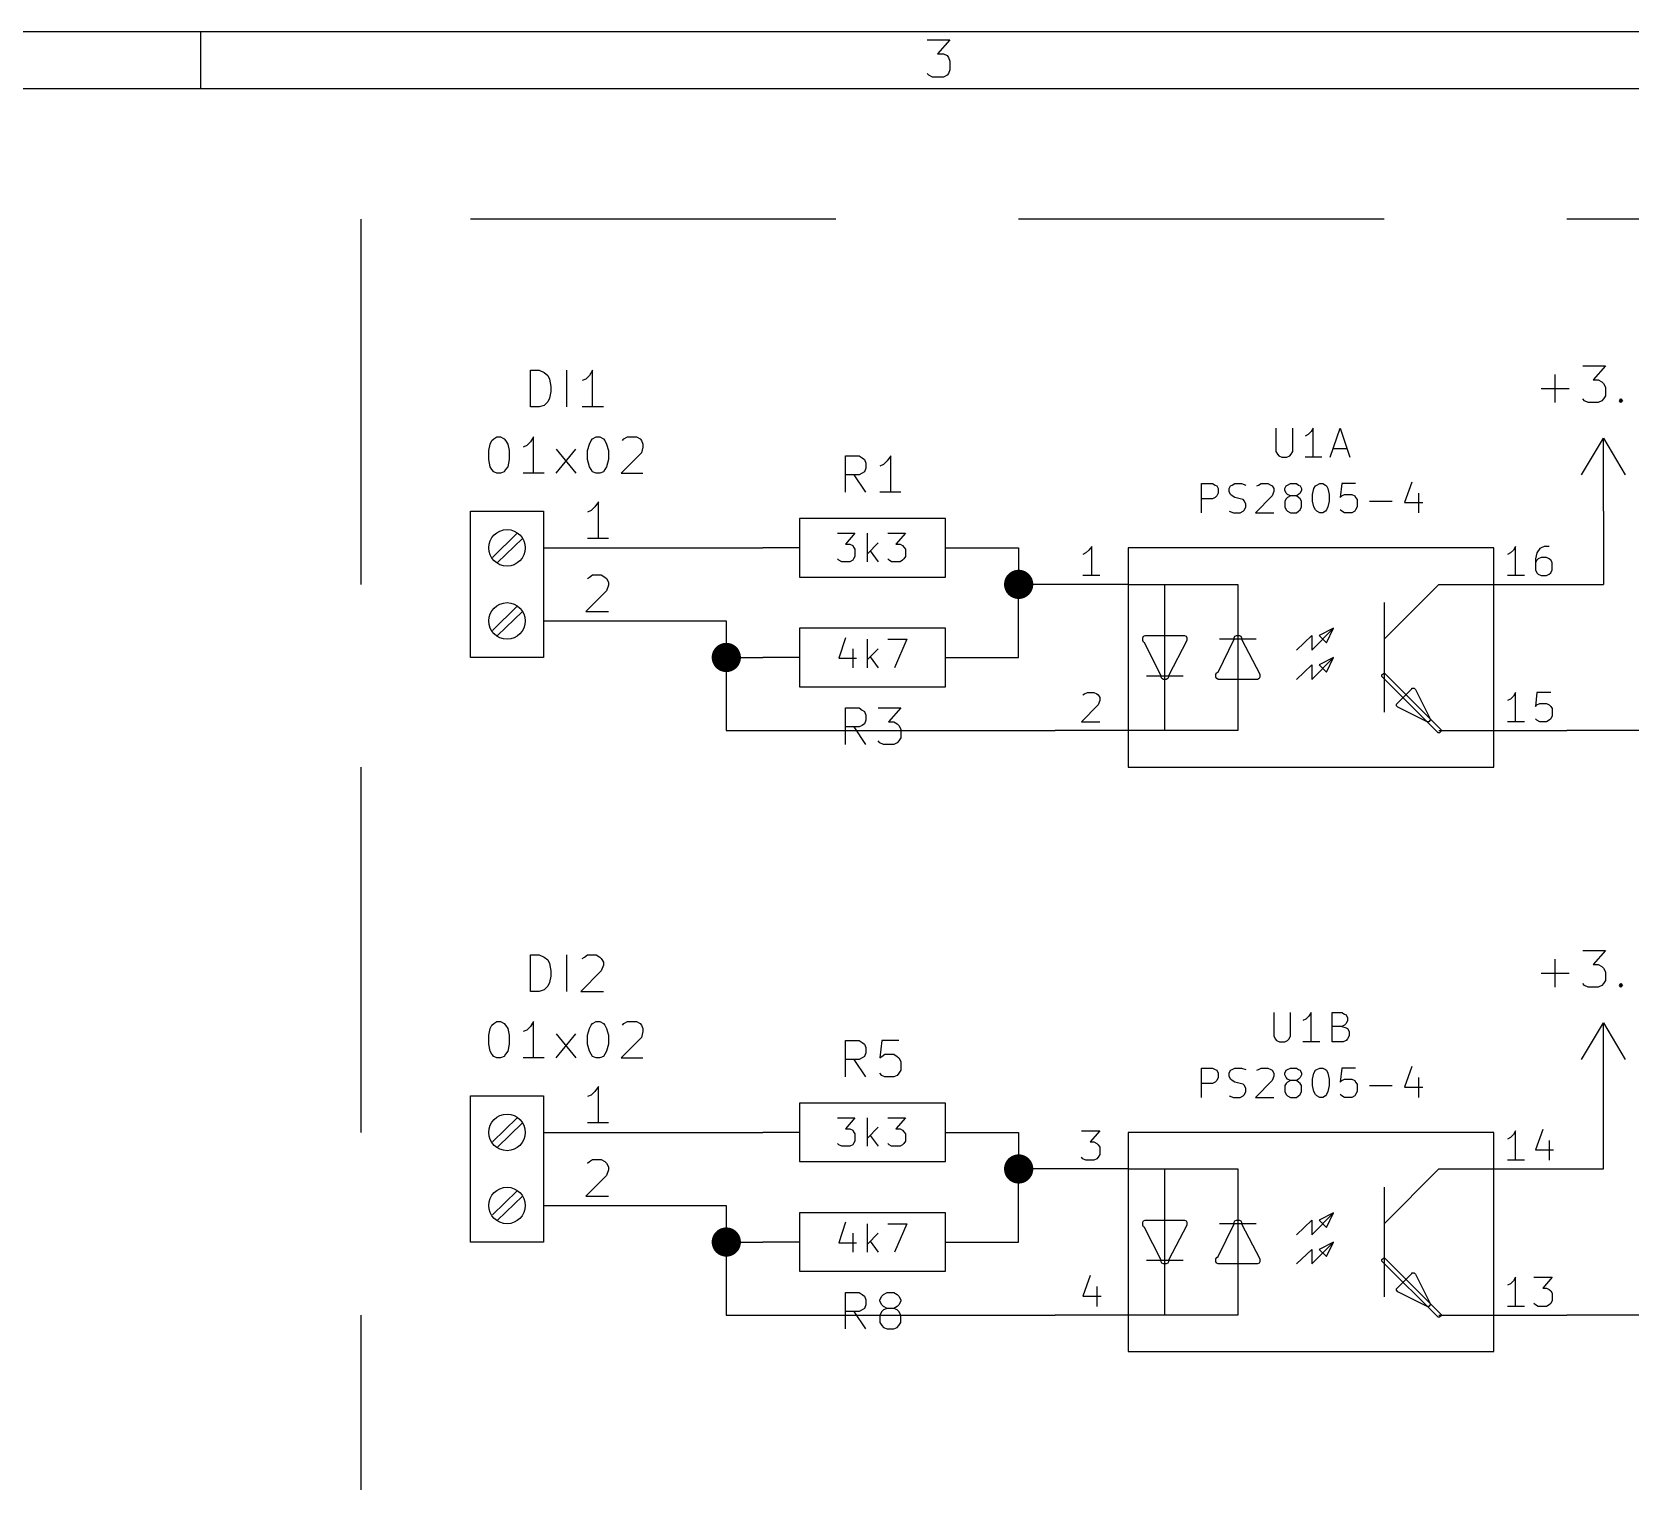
# Model space of a CAD drawing. Extents: x 0.4 to 11.3, y -7.9 to -0.4.
# Drawn here: x 4.1 to 6.287, y -2.377 to -0.394 of the extents above; entities that cross this region are included whole.
import ezdxf

# ---------------------------------------------------------------- set-up
doc = ezdxf.new("R2010")
doc.units = 0
doc.header["$MEASUREMENT"] = 0
doc.linetypes.add('DASHED', pattern=[0.75, 0.5, -0.25])
for name, color, linetype in [('BLUE3', 171, 'CONTINUOUS'), ('CYAN2', 4, 'CONTINUOUS'), ('GREEN2', 3, 'CONTINUOUS'), ('LYELLOW', 51, 'CONTINUOUS'), ('RED2', 1, 'CONTINUOUS')]:
    doc.layers.add(name, color=color, linetype=linetype)

msp = doc.modelspace()

# ---------------------------------------------------------------- linework, layer by layer
at = {"layer": 'BLUE3', "linetype": 'DASHED'}
for p, q in [((4.55, -0.65), (4.55, -3.8)), ((7.45, -0.65), (4.55, -0.65))]:
    msp.add_line(p, q, dxfattribs=at)
at = {"layer": 'CYAN2', "linetype": 'CONTINUOUS'}
for p, q in [((6.222, -0.851), (6.253, -0.851)), ((6.253, -0.851), (6.236, -0.87)), ((4.782, -0.907), (4.782, -0.857)), ((4.782, -0.857), (4.794, -0.857)), ((4.794, -0.857), (4.801, -0.86)), ((4.801, -0.86), (4.806, -0.864)), ((4.806, -0.864), (4.808, -0.869)), ((4.808, -0.869), (4.81, -0.879)), ((4.832, -0.907), (4.832, -0.857)), ((4.858, -0.869), (4.853, -0.871)), ((4.863, -0.864), (4.858, -0.869)), ((4.867, -0.857), (4.863, -0.864)), ((4.867, -0.907), (4.867, -0.857)), ((6.184, -0.901), (6.184, -0.863)), ((6.236, -0.87), (6.243, -0.87)), ((6.243, -0.87), (6.248, -0.873)), ((6.248, -0.873), (6.25, -0.875)), ((4.808, -0.895), (4.806, -0.9)), ((4.81, -0.886), (4.808, -0.895)), ((4.81, -0.879), (4.81, -0.886)), ((6.165, -0.882), (6.203, -0.882)), ((6.224, -0.899), (6.222, -0.896)), ((6.25, -0.896), (6.248, -0.899)), ((6.25, -0.875), (6.253, -0.88)), ((6.253, -0.892), (6.25, -0.896)), ((6.253, -0.88), (6.253, -0.892)), ((6.272, -0.899), (6.274, -0.896)), ((6.274, -0.896), (6.276, -0.899)), ((6.274, -0.896), (6.274, -0.901)), ((4.794, -0.907), (4.782, -0.907)), ((4.801, -0.905), (4.794, -0.907)), ((4.806, -0.9), (4.801, -0.905)), ((4.882, -0.907), (4.853, -0.907)), ((6.229, -0.901), (6.224, -0.899)), ((6.243, -0.901), (6.229, -0.901)), ((6.248, -0.899), (6.243, -0.901)), ((6.274, -0.901), (6.272, -0.899)), ((6.276, -0.899), (6.274, -0.901)), ((5.802, -0.936), (5.802, -0.968)), ((5.825, -0.968), (5.825, -0.936)), ((5.853, -0.936), (5.85, -0.941)), ((5.853, -0.976), (5.853, -0.936)), ((5.876, -0.976), (5.89, -0.936)), ((5.89, -0.936), (5.903, -0.976)), ((4.725, -0.967), (4.727, -0.958)), ((4.727, -0.958), (4.729, -0.953)), ((4.729, -0.953), (4.732, -0.951)), ((4.732, -0.951), (4.736, -0.948)), ((4.736, -0.948), (4.741, -0.948)), ((4.741, -0.948), (4.746, -0.951)), ((4.746, -0.951), (4.748, -0.953)), ((4.748, -0.953), (4.751, -0.958)), ((4.751, -0.958), (4.753, -0.967)), ((4.777, -0.96), (4.772, -0.962)), ((4.782, -0.955), (4.777, -0.96)), ((4.786, -0.948), (4.782, -0.955)), ((4.786, -0.998), (4.786, -0.948)), ((4.86, -0.967), (4.863, -0.958)), ((4.863, -0.958), (4.865, -0.953)), ((4.865, -0.953), (4.867, -0.951)), ((4.867, -0.951), (4.872, -0.948)), ((4.872, -0.948), (4.877, -0.948)), ((4.877, -0.948), (4.882, -0.951)), ((4.882, -0.951), (4.884, -0.953)), ((4.884, -0.953), (4.886, -0.958)), ((4.886, -0.958), (4.889, -0.967)), ((4.908, -0.953), (4.91, -0.951)), ((4.91, -0.951), (4.915, -0.948)), ((4.915, -0.948), (4.927, -0.948)), ((4.927, -0.948), (4.932, -0.951)), ((4.932, -0.951), (4.934, -0.953)), ((4.934, -0.953), (4.936, -0.958)), ((4.936, -0.962), (4.934, -0.97)), ((4.936, -0.958), (4.936, -0.962)), ((5.846, -0.945), (5.842, -0.947)), ((5.85, -0.941), (5.846, -0.945)), ((4.725, -0.979), (4.725, -0.967)), ((4.727, -0.989), (4.725, -0.979)), ((4.753, -0.979), (4.751, -0.989)), ((4.753, -0.967), (4.753, -0.979)), ((4.817, -0.998), (4.844, -0.965)), ((4.817, -0.965), (4.844, -0.998)), ((4.86, -0.979), (4.86, -0.967)), ((4.863, -0.989), (4.86, -0.979)), ((4.889, -0.979), (4.886, -0.989)), ((4.889, -0.967), (4.889, -0.979)), ((4.934, -0.97), (4.906, -0.998)), ((5.213, -1.024), (5.213, -0.974)), ((5.213, -0.974), (5.232, -0.974)), ((5.232, -0.974), (5.236, -0.977)), ((5.236, -0.977), (5.239, -0.979)), ((5.239, -0.979), (5.241, -0.984)), ((5.27, -0.981), (5.265, -0.986)), ((5.275, -0.974), (5.27, -0.981)), ((5.275, -1.024), (5.275, -0.974)), ((5.802, -0.968), (5.804, -0.972)), ((5.804, -0.972), (5.806, -0.974)), ((5.806, -0.974), (5.81, -0.976)), ((5.81, -0.976), (5.817, -0.976)), ((5.817, -0.976), (5.821, -0.974)), ((5.821, -0.974), (5.823, -0.972)), ((5.823, -0.972), (5.825, -0.968)), ((5.865, -0.976), (5.842, -0.976)), ((5.88, -0.964), (5.899, -0.964)), ((4.729, -0.993), (4.727, -0.989)), ((4.732, -0.996), (4.729, -0.993)), ((4.736, -0.998), (4.732, -0.996)), ((4.741, -0.998), (4.736, -0.998)), ((4.746, -0.996), (4.741, -0.998)), ((4.748, -0.993), (4.746, -0.996)), ((4.751, -0.989), (4.748, -0.993)), ((4.801, -0.998), (4.772, -0.998)), ((4.865, -0.993), (4.863, -0.989)), ((4.867, -0.996), (4.865, -0.993)), ((4.872, -0.998), (4.867, -0.996)), ((4.877, -0.998), (4.872, -0.998)), ((4.882, -0.996), (4.877, -0.998)), ((4.884, -0.993), (4.882, -0.996)), ((4.886, -0.989), (4.884, -0.993)), ((4.906, -0.998), (4.936, -0.998)), ((5.232, -1), (5.213, -1)), ((5.241, -1.024), (5.225, -1)), ((5.236, -0.998), (5.232, -1)), ((5.239, -0.996), (5.236, -0.998)), ((5.241, -0.991), (5.239, -0.996)), ((5.241, -0.984), (5.241, -0.991)), ((5.265, -0.986), (5.26, -0.988)), ((5.289, -1.024), (5.26, -1.024)), ((5.7, -1.052), (5.7, -1.012)), ((5.7, -1.012), (5.715, -1.012)), ((5.715, -1.012), (5.719, -1.014)), ((5.719, -1.014), (5.721, -1.015)), ((5.721, -1.015), (5.723, -1.019)), ((5.723, -1.025), (5.721, -1.029)), ((5.723, -1.019), (5.723, -1.025)), ((5.738, -1.019), (5.74, -1.015)), ((5.738, -1.023), (5.738, -1.019)), ((5.74, -1.027), (5.738, -1.023)), ((5.74, -1.015), (5.742, -1.014)), ((5.742, -1.029), (5.74, -1.027)), ((5.742, -1.014), (5.746, -1.012)), ((5.746, -1.012), (5.755, -1.012)), ((5.755, -1.012), (5.761, -1.014)), ((5.776, -1.015), (5.778, -1.014)), ((5.778, -1.014), (5.782, -1.012)), ((5.782, -1.012), (5.791, -1.012)), ((5.791, -1.012), (5.795, -1.014)), ((5.795, -1.014), (5.797, -1.015)), ((5.797, -1.015), (5.799, -1.019)), ((5.799, -1.023), (5.797, -1.029)), ((5.799, -1.019), (5.799, -1.023)), ((5.814, -1.019), (5.816, -1.015)), ((5.814, -1.021), (5.814, -1.019)), ((5.816, -1.025), (5.814, -1.021)), ((5.816, -1.015), (5.818, -1.014)), ((5.818, -1.027), (5.816, -1.025)), ((5.818, -1.014), (5.822, -1.012)), ((5.822, -1.029), (5.818, -1.027)), ((5.822, -1.012), (5.83, -1.012)), ((5.83, -1.012), (5.833, -1.014)), ((5.833, -1.027), (5.83, -1.029)), ((5.833, -1.014), (5.835, -1.015)), ((5.835, -1.025), (5.833, -1.027)), ((5.835, -1.015), (5.837, -1.019)), ((5.837, -1.021), (5.835, -1.025)), ((5.837, -1.019), (5.837, -1.021)), ((5.852, -1.027), (5.854, -1.019)), ((5.852, -1.036), (5.852, -1.027)), ((5.854, -1.019), (5.856, -1.015)), ((5.856, -1.015), (5.858, -1.014)), ((5.858, -1.014), (5.862, -1.012)), ((5.862, -1.012), (5.866, -1.012)), ((5.866, -1.012), (5.87, -1.014)), ((5.87, -1.014), (5.871, -1.015)), ((5.871, -1.015), (5.873, -1.019)), ((5.873, -1.019), (5.875, -1.027)), ((5.875, -1.027), (5.875, -1.036)), ((5.892, -1.012), (5.89, -1.031)), ((5.911, -1.012), (5.892, -1.012)), ((5.892, -1.029), (5.896, -1.027)), ((5.896, -1.027), (5.906, -1.027)), ((5.906, -1.027), (5.91, -1.029)), ((5.988, -1.01), (5.978, -1.038)), ((5.997, -1.025), (5.997, -1.052)), ((5.715, -1.033), (5.7, -1.033)), ((5.719, -1.031), (5.715, -1.033)), ((5.721, -1.029), (5.719, -1.031)), ((5.746, -1.031), (5.742, -1.029)), ((5.753, -1.033), (5.746, -1.031)), ((5.757, -1.034), (5.753, -1.033)), ((5.759, -1.036), (5.757, -1.034)), ((5.757, -1.05), (5.759, -1.048)), ((5.761, -1.04), (5.759, -1.036)), ((5.759, -1.048), (5.761, -1.044)), ((5.761, -1.044), (5.761, -1.04)), ((5.797, -1.029), (5.774, -1.052)), ((5.816, -1.033), (5.814, -1.036)), ((5.814, -1.036), (5.814, -1.044)), ((5.814, -1.044), (5.816, -1.048)), ((5.818, -1.031), (5.816, -1.033)), ((5.816, -1.048), (5.818, -1.05)), ((5.822, -1.029), (5.818, -1.031)), ((5.83, -1.029), (5.822, -1.029)), ((5.833, -1.031), (5.83, -1.029)), ((5.835, -1.033), (5.833, -1.031)), ((5.833, -1.05), (5.835, -1.048)), ((5.837, -1.036), (5.835, -1.033)), ((5.835, -1.048), (5.837, -1.044)), ((5.837, -1.044), (5.837, -1.036)), ((5.854, -1.044), (5.852, -1.036)), ((5.856, -1.048), (5.854, -1.044)), ((5.858, -1.05), (5.856, -1.048)), ((5.871, -1.048), (5.87, -1.05)), ((5.873, -1.044), (5.871, -1.048)), ((5.875, -1.036), (5.873, -1.044)), ((5.89, -1.031), (5.892, -1.029)), ((5.892, -1.05), (5.89, -1.048)), ((5.91, -1.029), (5.911, -1.031)), ((5.911, -1.048), (5.91, -1.05)), ((5.911, -1.031), (5.913, -1.034)), ((5.913, -1.044), (5.911, -1.048)), ((5.913, -1.034), (5.913, -1.044)), ((5.93, -1.036), (5.961, -1.036)), ((5.978, -1.038), (6.003, -1.038)), ((5.738, -1.05), (5.744, -1.052)), ((5.744, -1.052), (5.753, -1.052)), ((5.753, -1.052), (5.757, -1.05)), ((5.774, -1.052), (5.799, -1.052)), ((5.818, -1.05), (5.822, -1.052)), ((5.822, -1.052), (5.83, -1.052)), ((5.83, -1.052), (5.833, -1.05)), ((5.862, -1.052), (5.858, -1.05)), ((5.866, -1.052), (5.862, -1.052)), ((5.87, -1.05), (5.866, -1.052)), ((5.896, -1.052), (5.892, -1.05)), ((5.906, -1.052), (5.896, -1.052)), ((5.91, -1.05), (5.906, -1.052)), ((5.202, -1.08), (5.226, -1.08)), ((5.226, -1.08), (5.213, -1.095)), ((5.243, -1.119), (5.243, -1.08)), ((5.258, -1.093), (5.243, -1.108)), ((5.271, -1.08), (5.295, -1.08)), ((5.295, -1.08), (5.282, -1.095)), ((5.204, -1.117), (5.202, -1.115)), ((5.213, -1.095), (5.219, -1.095)), ((5.219, -1.095), (5.223, -1.097)), ((5.223, -1.097), (5.224, -1.099)), ((5.224, -1.115), (5.223, -1.117)), ((5.224, -1.099), (5.226, -1.102)), ((5.226, -1.112), (5.224, -1.115)), ((5.226, -1.102), (5.226, -1.112)), ((5.247, -1.104), (5.258, -1.119)), ((5.273, -1.117), (5.271, -1.115)), ((5.282, -1.095), (5.288, -1.095)), ((5.288, -1.095), (5.291, -1.097)), ((5.291, -1.097), (5.293, -1.099)), ((5.293, -1.115), (5.291, -1.117)), ((5.293, -1.099), (5.295, -1.102)), ((5.295, -1.112), (5.293, -1.115)), ((5.295, -1.102), (5.295, -1.112)), ((5.208, -1.119), (5.204, -1.117)), ((5.219, -1.119), (5.208, -1.119)), ((5.223, -1.117), (5.219, -1.119)), ((5.276, -1.119), (5.273, -1.117)), ((5.288, -1.119), (5.276, -1.119)), ((5.291, -1.117), (5.288, -1.119)), ((5.213, -1.223), (5.204, -1.251)), ((5.223, -1.238), (5.223, -1.264)), ((5.243, -1.264), (5.243, -1.225)), ((5.258, -1.238), (5.243, -1.253)), ((5.271, -1.225), (5.297, -1.225)), ((5.297, -1.225), (5.28, -1.264)), ((5.204, -1.251), (5.228, -1.251)), ((5.247, -1.249), (5.258, -1.264)), ((5.213, -1.369), (5.213, -1.319)), ((5.213, -1.319), (5.232, -1.319)), ((5.232, -1.319), (5.236, -1.322)), ((5.236, -1.322), (5.239, -1.324)), ((5.239, -1.324), (5.241, -1.329)), ((5.241, -1.329), (5.241, -1.336)), ((5.258, -1.319), (5.289, -1.319)), ((5.289, -1.319), (5.272, -1.338)), ((5.232, -1.345), (5.213, -1.345)), ((5.241, -1.369), (5.225, -1.345)), ((5.236, -1.343), (5.232, -1.345)), ((5.239, -1.341), (5.236, -1.343)), ((5.241, -1.336), (5.239, -1.341)), ((5.272, -1.338), (5.279, -1.338)), ((5.279, -1.338), (5.284, -1.341)), ((5.284, -1.341), (5.286, -1.343)), ((5.286, -1.343), (5.289, -1.348)), ((5.289, -1.348), (5.289, -1.36)), ((5.26, -1.367), (5.258, -1.364)), ((5.265, -1.369), (5.26, -1.367)), ((5.279, -1.369), (5.265, -1.369)), ((5.284, -1.367), (5.279, -1.369)), ((5.286, -1.364), (5.284, -1.367)), ((5.289, -1.36), (5.286, -1.364)), ((4.782, -1.707), (4.782, -1.657)), ((4.782, -1.657), (4.794, -1.657)), ((4.794, -1.657), (4.801, -1.66)), ((4.801, -1.66), (4.806, -1.664)), ((4.832, -1.707), (4.832, -1.657)), ((4.853, -1.662), (4.856, -1.66)), ((4.856, -1.66), (4.86, -1.657)), ((4.86, -1.657), (4.872, -1.657)), ((4.872, -1.657), (4.877, -1.66)), ((4.877, -1.66), (4.879, -1.662)), ((6.222, -1.651), (6.253, -1.651)), ((6.253, -1.651), (6.236, -1.67)), ((4.806, -1.664), (4.808, -1.669)), ((4.808, -1.669), (4.81, -1.679)), ((4.81, -1.679), (4.81, -1.686)), ((4.879, -1.679), (4.851, -1.707)), ((4.879, -1.662), (4.882, -1.667)), ((4.882, -1.671), (4.879, -1.679)), ((4.882, -1.667), (4.882, -1.671)), ((6.165, -1.682), (6.203, -1.682)), ((6.184, -1.701), (6.184, -1.663)), ((6.236, -1.67), (6.243, -1.67)), ((6.243, -1.67), (6.248, -1.673)), ((6.248, -1.673), (6.25, -1.675)), ((6.25, -1.675), (6.253, -1.68)), ((6.253, -1.68), (6.253, -1.692)), ((4.801, -1.705), (4.794, -1.707)), ((4.806, -1.7), (4.801, -1.705)), ((4.808, -1.695), (4.806, -1.7)), ((4.81, -1.686), (4.808, -1.695)), ((6.224, -1.699), (6.222, -1.696)), ((6.229, -1.701), (6.224, -1.699)), ((6.243, -1.701), (6.229, -1.701)), ((6.248, -1.699), (6.243, -1.701)), ((6.25, -1.696), (6.248, -1.699)), ((6.253, -1.692), (6.25, -1.696)), ((6.272, -1.699), (6.274, -1.696)), ((6.274, -1.701), (6.272, -1.699)), ((6.274, -1.696), (6.276, -1.699)), ((6.274, -1.696), (6.274, -1.701)), ((6.276, -1.699), (6.274, -1.701)), ((4.794, -1.707), (4.782, -1.707)), ((4.851, -1.707), (4.882, -1.707)), ((4.732, -1.751), (4.736, -1.748)), ((4.736, -1.748), (4.741, -1.748)), ((4.741, -1.748), (4.746, -1.751)), ((4.786, -1.748), (4.782, -1.755)), ((4.786, -1.798), (4.786, -1.748)), ((4.867, -1.751), (4.872, -1.748)), ((4.872, -1.748), (4.877, -1.748)), ((4.877, -1.748), (4.882, -1.751)), ((4.91, -1.751), (4.915, -1.748)), ((4.915, -1.748), (4.927, -1.748)), ((4.927, -1.748), (4.932, -1.751)), ((5.799, -1.736), (5.799, -1.768)), ((5.822, -1.768), (5.822, -1.736)), ((5.843, -1.745), (5.839, -1.747)), ((5.847, -1.741), (5.843, -1.745)), ((5.85, -1.736), (5.847, -1.741)), ((5.85, -1.776), (5.85, -1.736)), ((5.879, -1.776), (5.879, -1.736)), ((5.879, -1.736), (5.892, -1.736)), ((5.892, -1.736), (5.896, -1.738)), ((5.896, -1.738), (5.898, -1.739)), ((5.898, -1.739), (5.9, -1.743)), ((5.9, -1.747), (5.898, -1.751)), ((5.9, -1.743), (5.9, -1.747)), ((4.725, -1.767), (4.727, -1.758)), ((4.725, -1.779), (4.725, -1.767)), ((4.727, -1.758), (4.729, -1.753)), ((4.729, -1.753), (4.732, -1.751)), ((4.746, -1.751), (4.748, -1.753)), ((4.748, -1.753), (4.751, -1.758)), ((4.751, -1.758), (4.753, -1.767)), ((4.753, -1.767), (4.753, -1.779)), ((4.777, -1.76), (4.772, -1.762)), ((4.782, -1.755), (4.777, -1.76)), ((4.817, -1.798), (4.844, -1.765)), ((4.817, -1.765), (4.844, -1.798)), ((4.86, -1.767), (4.863, -1.758)), ((4.86, -1.779), (4.86, -1.767)), ((4.863, -1.758), (4.865, -1.753)), ((4.865, -1.753), (4.867, -1.751)), ((4.882, -1.751), (4.884, -1.753)), ((4.884, -1.753), (4.886, -1.758)), ((4.886, -1.758), (4.889, -1.767)), ((4.889, -1.767), (4.889, -1.779)), ((4.934, -1.77), (4.906, -1.798)), ((4.908, -1.753), (4.91, -1.751)), ((4.932, -1.751), (4.934, -1.753)), ((4.934, -1.753), (4.936, -1.758)), ((4.936, -1.762), (4.934, -1.77)), ((4.936, -1.758), (4.936, -1.762)), ((5.799, -1.768), (5.801, -1.772)), ((5.82, -1.772), (5.822, -1.768)), ((5.892, -1.755), (5.879, -1.755)), ((5.896, -1.753), (5.892, -1.755)), ((5.892, -1.755), (5.898, -1.757)), ((5.898, -1.751), (5.896, -1.753)), ((5.898, -1.757), (5.9, -1.758)), ((5.9, -1.758), (5.902, -1.762)), ((5.902, -1.768), (5.9, -1.772)), ((5.902, -1.762), (5.902, -1.768)), ((4.727, -1.789), (4.725, -1.779)), ((4.729, -1.793), (4.727, -1.789)), ((4.751, -1.789), (4.748, -1.793)), ((4.753, -1.779), (4.751, -1.789)), ((4.863, -1.789), (4.86, -1.779)), ((4.865, -1.793), (4.863, -1.789)), ((4.886, -1.789), (4.884, -1.793)), ((4.889, -1.779), (4.886, -1.789)), ((5.213, -1.824), (5.213, -1.774)), ((5.213, -1.774), (5.232, -1.774)), ((5.232, -1.774), (5.236, -1.777)), ((5.236, -1.777), (5.239, -1.779)), ((5.239, -1.779), (5.241, -1.784)), ((5.241, -1.791), (5.239, -1.796)), ((5.241, -1.784), (5.241, -1.791)), ((5.263, -1.774), (5.26, -1.798)), ((5.286, -1.774), (5.263, -1.774)), ((5.801, -1.772), (5.803, -1.774)), ((5.803, -1.774), (5.807, -1.776)), ((5.807, -1.776), (5.814, -1.776)), ((5.814, -1.776), (5.818, -1.774)), ((5.818, -1.774), (5.82, -1.772)), ((5.862, -1.776), (5.839, -1.776)), ((5.894, -1.776), (5.879, -1.776)), ((5.898, -1.774), (5.894, -1.776)), ((5.9, -1.772), (5.898, -1.774)), ((4.732, -1.796), (4.729, -1.793)), ((4.736, -1.798), (4.732, -1.796)), ((4.741, -1.798), (4.736, -1.798)), ((4.746, -1.796), (4.741, -1.798)), ((4.748, -1.793), (4.746, -1.796)), ((4.801, -1.798), (4.772, -1.798)), ((4.867, -1.796), (4.865, -1.793)), ((4.872, -1.798), (4.867, -1.796)), ((4.877, -1.798), (4.872, -1.798)), ((4.882, -1.796), (4.877, -1.798)), ((4.884, -1.793), (4.882, -1.796)), ((4.906, -1.798), (4.936, -1.798)), ((5.232, -1.8), (5.213, -1.8)), ((5.241, -1.824), (5.225, -1.8)), ((5.236, -1.798), (5.232, -1.8)), ((5.239, -1.796), (5.236, -1.798)), ((5.26, -1.798), (5.263, -1.796)), ((5.263, -1.796), (5.267, -1.793)), ((5.267, -1.793), (5.279, -1.793)), ((5.279, -1.793), (5.284, -1.796)), ((5.284, -1.796), (5.286, -1.798)), ((5.286, -1.798), (5.289, -1.803)), ((5.289, -1.803), (5.289, -1.815)), ((5.7, -1.852), (5.7, -1.812)), ((5.7, -1.812), (5.715, -1.812)), ((5.715, -1.812), (5.719, -1.814)), ((5.719, -1.814), (5.721, -1.815)), ((5.74, -1.815), (5.742, -1.814)), ((5.742, -1.814), (5.746, -1.812)), ((5.746, -1.812), (5.755, -1.812)), ((5.755, -1.812), (5.761, -1.814)), ((5.776, -1.815), (5.778, -1.814)), ((5.778, -1.814), (5.782, -1.812)), ((5.782, -1.812), (5.791, -1.812)), ((5.791, -1.812), (5.795, -1.814)), ((5.795, -1.814), (5.797, -1.815)), ((5.816, -1.815), (5.818, -1.814)), ((5.818, -1.814), (5.822, -1.812)), ((5.822, -1.812), (5.83, -1.812)), ((5.83, -1.812), (5.833, -1.814)), ((5.833, -1.814), (5.835, -1.815)), ((5.856, -1.815), (5.858, -1.814)), ((5.858, -1.814), (5.862, -1.812)), ((5.862, -1.812), (5.866, -1.812)), ((5.866, -1.812), (5.87, -1.814)), ((5.87, -1.814), (5.871, -1.815)), ((5.892, -1.812), (5.89, -1.831)), ((5.911, -1.812), (5.892, -1.812)), ((5.988, -1.81), (5.978, -1.838)), ((5.263, -1.822), (5.26, -1.819)), ((5.267, -1.824), (5.263, -1.822)), ((5.279, -1.824), (5.267, -1.824)), ((5.284, -1.822), (5.279, -1.824)), ((5.286, -1.819), (5.284, -1.822)), ((5.289, -1.815), (5.286, -1.819)), ((5.715, -1.833), (5.7, -1.833)), ((5.719, -1.831), (5.715, -1.833)), ((5.721, -1.829), (5.719, -1.831)), ((5.721, -1.815), (5.723, -1.819)), ((5.723, -1.825), (5.721, -1.829)), ((5.723, -1.819), (5.723, -1.825)), ((5.738, -1.819), (5.74, -1.815)), ((5.738, -1.823), (5.738, -1.819)), ((5.74, -1.827), (5.738, -1.823)), ((5.742, -1.829), (5.74, -1.827)), ((5.746, -1.831), (5.742, -1.829)), ((5.753, -1.833), (5.746, -1.831)), ((5.757, -1.834), (5.753, -1.833)), ((5.759, -1.836), (5.757, -1.834)), ((5.761, -1.84), (5.759, -1.836)), ((5.797, -1.829), (5.774, -1.852)), ((5.797, -1.815), (5.799, -1.819)), ((5.799, -1.823), (5.797, -1.829)), ((5.799, -1.819), (5.799, -1.823)), ((5.814, -1.819), (5.816, -1.815)), ((5.814, -1.821), (5.814, -1.819)), ((5.816, -1.825), (5.814, -1.821)), ((5.816, -1.833), (5.814, -1.836)), ((5.814, -1.836), (5.814, -1.844)), ((5.818, -1.827), (5.816, -1.825)), ((5.818, -1.831), (5.816, -1.833)), ((5.822, -1.829), (5.818, -1.827)), ((5.822, -1.829), (5.818, -1.831)), ((5.83, -1.829), (5.822, -1.829)), ((5.833, -1.827), (5.83, -1.829)), ((5.833, -1.831), (5.83, -1.829)), ((5.835, -1.825), (5.833, -1.827)), ((5.835, -1.833), (5.833, -1.831)), ((5.835, -1.815), (5.837, -1.819)), ((5.837, -1.821), (5.835, -1.825)), ((5.837, -1.836), (5.835, -1.833)), ((5.837, -1.819), (5.837, -1.821)), ((5.837, -1.844), (5.837, -1.836)), ((5.852, -1.827), (5.854, -1.819)), ((5.852, -1.836), (5.852, -1.827)), ((5.854, -1.844), (5.852, -1.836)), ((5.854, -1.819), (5.856, -1.815)), ((5.871, -1.815), (5.873, -1.819)), ((5.873, -1.819), (5.875, -1.827)), ((5.875, -1.836), (5.873, -1.844)), ((5.875, -1.827), (5.875, -1.836)), ((5.89, -1.831), (5.892, -1.829)), ((5.892, -1.829), (5.896, -1.827)), ((5.896, -1.827), (5.906, -1.827)), ((5.906, -1.827), (5.91, -1.829)), ((5.91, -1.829), (5.911, -1.831)), ((5.911, -1.831), (5.913, -1.834)), ((5.913, -1.834), (5.913, -1.844)), ((5.93, -1.836), (5.961, -1.836)), ((5.997, -1.825), (5.997, -1.852)), ((5.738, -1.85), (5.744, -1.852)), ((5.744, -1.852), (5.753, -1.852)), ((5.753, -1.852), (5.757, -1.85)), ((5.757, -1.85), (5.759, -1.848)), ((5.759, -1.848), (5.761, -1.844)), ((5.761, -1.844), (5.761, -1.84)), ((5.774, -1.852), (5.799, -1.852)), ((5.814, -1.844), (5.816, -1.848)), ((5.816, -1.848), (5.818, -1.85)), ((5.818, -1.85), (5.822, -1.852)), ((5.822, -1.852), (5.83, -1.852)), ((5.83, -1.852), (5.833, -1.85)), ((5.833, -1.85), (5.835, -1.848)), ((5.835, -1.848), (5.837, -1.844)), ((5.856, -1.848), (5.854, -1.844)), ((5.858, -1.85), (5.856, -1.848)), ((5.862, -1.852), (5.858, -1.85)), ((5.866, -1.852), (5.862, -1.852)), ((5.87, -1.85), (5.866, -1.852)), ((5.871, -1.848), (5.87, -1.85)), ((5.873, -1.844), (5.871, -1.848)), ((5.892, -1.85), (5.89, -1.848)), ((5.896, -1.852), (5.892, -1.85)), ((5.906, -1.852), (5.896, -1.852)), ((5.91, -1.85), (5.906, -1.852)), ((5.911, -1.848), (5.91, -1.85)), ((5.913, -1.844), (5.911, -1.848)), ((5.978, -1.838), (6.003, -1.838)), ((5.202, -1.88), (5.226, -1.88)), ((5.226, -1.88), (5.213, -1.895)), ((5.243, -1.919), (5.243, -1.88)), ((5.271, -1.88), (5.295, -1.88)), ((5.295, -1.88), (5.282, -1.895)), ((5.213, -1.895), (5.219, -1.895)), ((5.219, -1.895), (5.223, -1.897)), ((5.223, -1.897), (5.224, -1.899)), ((5.224, -1.899), (5.226, -1.902)), ((5.226, -1.902), (5.226, -1.912)), ((5.258, -1.893), (5.243, -1.908)), ((5.282, -1.895), (5.288, -1.895)), ((5.288, -1.895), (5.291, -1.897)), ((5.291, -1.897), (5.293, -1.899)), ((5.293, -1.899), (5.295, -1.902)), ((5.295, -1.902), (5.295, -1.912)), ((5.204, -1.917), (5.202, -1.915)), ((5.208, -1.919), (5.204, -1.917)), ((5.219, -1.919), (5.208, -1.919)), ((5.223, -1.917), (5.219, -1.919)), ((5.224, -1.915), (5.223, -1.917)), ((5.226, -1.912), (5.224, -1.915)), ((5.247, -1.904), (5.258, -1.919)), ((5.273, -1.917), (5.271, -1.915)), ((5.276, -1.919), (5.273, -1.917)), ((5.288, -1.919), (5.276, -1.919)), ((5.291, -1.917), (5.288, -1.919)), ((5.293, -1.915), (5.291, -1.917)), ((5.295, -1.912), (5.293, -1.915)), ((5.213, -2.023), (5.204, -2.051)), ((5.243, -2.064), (5.243, -2.025)), ((5.271, -2.025), (5.297, -2.025)), ((5.297, -2.025), (5.28, -2.064)), ((5.204, -2.051), (5.228, -2.051)), ((5.223, -2.038), (5.223, -2.064)), ((5.258, -2.038), (5.243, -2.053)), ((5.247, -2.049), (5.258, -2.064)), ((5.213, -2.169), (5.213, -2.119)), ((5.213, -2.119), (5.232, -2.119)), ((5.232, -2.119), (5.236, -2.122)), ((5.265, -2.122), (5.27, -2.119)), ((5.27, -2.119), (5.279, -2.119)), ((5.279, -2.119), (5.284, -2.122)), ((5.236, -2.122), (5.239, -2.124)), ((5.239, -2.141), (5.236, -2.143)), ((5.239, -2.124), (5.241, -2.129)), ((5.241, -2.136), (5.239, -2.141)), ((5.241, -2.129), (5.241, -2.136)), ((5.26, -2.129), (5.263, -2.124)), ((5.26, -2.131), (5.26, -2.129)), ((5.263, -2.136), (5.26, -2.131)), ((5.263, -2.124), (5.265, -2.122)), ((5.265, -2.138), (5.263, -2.136)), ((5.27, -2.141), (5.265, -2.138)), ((5.27, -2.141), (5.265, -2.143)), ((5.279, -2.141), (5.27, -2.141)), ((5.284, -2.138), (5.279, -2.141)), ((5.284, -2.143), (5.279, -2.141)), ((5.284, -2.122), (5.286, -2.124)), ((5.286, -2.136), (5.284, -2.138)), ((5.286, -2.124), (5.289, -2.129)), ((5.289, -2.131), (5.286, -2.136)), ((5.289, -2.129), (5.289, -2.131)), ((5.232, -2.145), (5.213, -2.145)), ((5.241, -2.169), (5.225, -2.145)), ((5.236, -2.143), (5.232, -2.145)), ((5.263, -2.145), (5.26, -2.15)), ((5.26, -2.15), (5.26, -2.16)), ((5.26, -2.16), (5.263, -2.164)), ((5.265, -2.143), (5.263, -2.145)), ((5.263, -2.164), (5.265, -2.167)), ((5.286, -2.145), (5.284, -2.143)), ((5.284, -2.167), (5.286, -2.164)), ((5.289, -2.15), (5.286, -2.145)), ((5.286, -2.164), (5.289, -2.16)), ((5.289, -2.16), (5.289, -2.15)), ((5.265, -2.167), (5.27, -2.169)), ((5.27, -2.169), (5.279, -2.169)), ((5.279, -2.169), (5.284, -2.167))]:
    msp.add_line(p, q, dxfattribs=at)
at = {"layer": 'GREEN2', "linetype": 'CONTINUOUS'}
for p, q in [((6.25, -1.05), (6.25, -1.15)), ((4.95, -1.1), (5.1, -1.1)), ((5.4, -1.1), (5.45, -1.1)), ((5.45, -1.1), (5.45, -1.15)), ((5.45, -1.25), (5.45, -1.15)), ((5.5, -1.15), (5.45, -1.15)), ((6.2, -1.15), (6.25, -1.15)), ((4.95, -1.2), (5.05, -1.2)), ((5.05, -1.2), (5.05, -1.25)), ((5.05, -1.25), (5.1, -1.25)), ((5.05, -1.25), (5.05, -1.35)), ((5.4, -1.25), (5.45, -1.25)), ((5.05, -1.35), (5.5, -1.35)), ((6.35, -1.35), (6.2, -1.35)), ((6.25, -1.95), (6.25, -1.85)), ((4.95, -1.9), (5.1, -1.9)), ((5.4, -1.9), (5.45, -1.9)), ((5.45, -1.9), (5.45, -1.95)), ((5.5, -1.95), (5.45, -1.95)), ((5.45, -2.05), (5.45, -1.95)), ((6.2, -1.95), (6.25, -1.95)), ((4.95, -2), (5.05, -2)), ((5.05, -2), (5.05, -2.05)), ((5.05, -2.05), (5.1, -2.05)), ((5.05, -2.05), (5.05, -2.15)), ((5.4, -2.05), (5.45, -2.05)), ((5.05, -2.15), (5.5, -2.15)), ((6.35, -2.15), (6.2, -2.15))]:
    msp.add_line(p, q, dxfattribs=at)
at = {"layer": 'GREEN2', "const_width": 0.02}
for points in [[(5.44, -1.15, 1), (5.46, -1.15, 1)], [(5.04, -1.25, 1), (5.06, -1.25, 1)], [(5.44, -1.95, 1), (5.46, -1.95, 1)], [(5.04, -2.05, 1), (5.06, -2.05, 1)]]:
    msp.add_lwpolyline(points, format="xyb", close=True, dxfattribs=at)
at = {"layer": 'LYELLOW', "linetype": 'CONTINUOUS'}
for p, q in [((4.7, -1.25), (4.7, -1.05)), ((4.7, -1.05), (4.8, -1.05)), ((4.8, -1.05), (4.8, -1.25)), ((4.8, -1.25), (4.7, -1.25)), ((4.7, -2.05), (4.7, -1.85)), ((4.7, -1.85), (4.8, -1.85)), ((4.8, -1.85), (4.8, -2.05)), ((4.8, -2.05), (4.7, -2.05))]:
    msp.add_line(p, q, dxfattribs=at)
at = {"layer": 'RED2', "linetype": 'CONTINUOUS'}
for p, q in [((11.299, -0.394), (0.394, -0.394)), ((4.331, -0.472), (4.331, -0.394)), ((5.325, -0.405), (5.356, -0.405)), ((5.356, -0.405), (5.339, -0.424)), ((5.339, -0.424), (5.347, -0.424)), ((5.347, -0.424), (5.352, -0.426)), ((5.352, -0.426), (5.354, -0.429)), ((5.354, -0.429), (5.356, -0.434)), ((5.356, -0.434), (5.356, -0.446)), ((5.327, -0.453), (5.325, -0.451)), ((5.332, -0.456), (5.327, -0.453)), ((5.347, -0.456), (5.332, -0.456)), ((5.352, -0.453), (5.347, -0.456)), ((5.354, -0.451), (5.352, -0.453)), ((5.356, -0.446), (5.354, -0.451)), ((11.221, -0.472), (0.472, -0.472)), ((6.22, -1), (6.25, -0.95)), ((6.25, -1.05), (6.25, -0.95)), ((6.25, -0.95), (6.28, -1)), ((4.865, -1.049), (4.86, -1.051)), ((4.87, -1.044), (4.865, -1.049)), ((4.875, -1.037), (4.87, -1.044)), ((4.875, -1.087), (4.875, -1.037)), ((4.7, -1.25), (4.7, -1.05)), ((4.7, -1.05), (4.8, -1.05)), ((4.7, -1.25), (4.7, -1.05)), ((4.7, -1.05), (4.8, -1.05)), ((4.8, -1.05), (4.8, -1.25)), ((4.8, -1.05), (4.8, -1.25)), ((5.15, -1.06), (5.15, -1.14)), ((5.35, -1.06), (5.15, -1.06)), ((5.35, -1.14), (5.35, -1.06)), ((4.764, -1.08), (4.73, -1.113)), ((4.771, -1.087), (4.737, -1.12)), ((4.889, -1.087), (4.86, -1.087)), ((4.8, -1.1), (4.95, -1.1)), ((5.15, -1.1), (5.1, -1.1)), ((5.35, -1.1), (5.4, -1.1)), ((5.542, -1.107), (5.538, -1.109)), ((5.546, -1.103), (5.542, -1.107)), ((5.55, -1.098), (5.546, -1.103)), ((5.55, -1.138), (5.55, -1.098)), ((5.6, -1.1), (5.6, -1.4)), ((6.1, -1.1), (5.6, -1.1)), ((6.1, -1.4), (6.1, -1.1)), ((6.123, -1.107), (6.119, -1.109)), ((6.127, -1.103), (6.123, -1.107)), ((6.13, -1.098), (6.127, -1.103)), ((6.13, -1.138), (6.13, -1.098)), ((6.159, -1.107), (6.157, -1.115)), ((6.157, -1.115), (6.157, -1.13)), ((6.163, -1.101), (6.159, -1.107)), ((6.161, -1.115), (6.159, -1.117)), ((6.165, -1.113), (6.161, -1.115)), ((6.165, -1.1), (6.163, -1.101)), ((6.169, -1.098), (6.165, -1.1)), ((6.172, -1.113), (6.165, -1.113)), ((6.176, -1.098), (6.169, -1.098)), ((6.176, -1.115), (6.172, -1.113)), ((6.178, -1.117), (6.176, -1.115)), ((6.159, -1.117), (6.157, -1.12)), ((6.157, -1.13), (6.159, -1.134)), ((6.159, -1.134), (6.161, -1.136)), ((6.161, -1.136), (6.165, -1.138)), ((6.172, -1.138), (6.176, -1.136)), ((6.176, -1.136), (6.178, -1.134)), ((6.18, -1.12), (6.178, -1.117)), ((6.178, -1.134), (6.18, -1.13)), ((6.18, -1.13), (6.18, -1.12)), ((4.86, -1.142), (4.863, -1.14)), ((4.863, -1.14), (4.867, -1.137)), ((4.867, -1.137), (4.879, -1.137)), ((4.879, -1.137), (4.884, -1.14)), ((4.884, -1.14), (4.886, -1.142)), ((4.886, -1.142), (4.889, -1.147)), ((4.889, -1.151), (4.886, -1.159)), ((4.889, -1.147), (4.889, -1.151)), ((5.15, -1.14), (5.35, -1.14)), ((5.6, -1.15), (5.5, -1.15)), ((5.561, -1.138), (5.538, -1.138)), ((5.6, -1.15), (5.75, -1.15)), ((5.65, -1.35), (5.65, -1.15)), ((5.75, -1.15), (5.75, -1.35)), ((5.95, -1.225), (6.025, -1.15)), ((6.025, -1.15), (6.1, -1.15)), ((6.1, -1.15), (6.2, -1.15)), ((6.142, -1.138), (6.119, -1.138)), ((6.165, -1.138), (6.172, -1.138)), ((4.764, -1.18), (4.73, -1.213)), ((4.886, -1.159), (4.858, -1.187)), ((5.95, -1.175), (5.95, -1.325)), ((4.771, -1.187), (4.737, -1.22)), ((4.8, -1.2), (4.95, -1.2)), ((4.858, -1.187), (4.889, -1.187)), ((5.35, -1.21), (5.15, -1.21)), ((5.15, -1.21), (5.15, -1.29)), ((5.35, -1.29), (5.35, -1.21)), ((5.62, -1.223), (5.621, -1.221)), ((5.62, -1.227), (5.62, -1.223)), ((5.621, -1.221), (5.623, -1.22)), ((5.623, -1.22), (5.677, -1.22)), ((5.677, -1.22), (5.679, -1.221)), ((5.679, -1.221), (5.68, -1.223)), ((5.68, -1.223), (5.68, -1.227)), ((5.745, -1.223), (5.746, -1.221)), ((5.745, -1.225), (5.745, -1.223)), ((5.746, -1.221), (5.748, -1.22)), ((5.748, -1.22), (5.752, -1.22)), ((5.752, -1.22), (5.754, -1.221)), ((5.754, -1.221), (5.755, -1.223)), ((5.755, -1.223), (5.755, -1.225)), ((5.83, -1.24), (5.851, -1.22)), ((5.851, -1.24), (5.881, -1.21)), ((5.851, -1.22), (5.851, -1.24)), ((5.881, -1.21), (5.861, -1.22)), ((5.861, -1.22), (5.871, -1.23)), ((5.871, -1.23), (5.881, -1.21)), ((5.621, -1.229), (5.62, -1.227)), ((5.622, -1.23), (5.621, -1.229)), ((5.645, -1.275), (5.622, -1.23)), ((5.68, -1.227), (5.655, -1.275)), ((5.723, -1.27), (5.745, -1.225)), ((5.775, -1.225), (5.725, -1.225)), ((5.755, -1.225), (5.78, -1.273)), ((4.8, -1.25), (4.7, -1.25)), ((4.8, -1.25), (4.7, -1.25)), ((5.15, -1.25), (5.1, -1.25)), ((5.35, -1.25), (5.4, -1.25)), ((5.83, -1.28), (5.851, -1.26)), ((5.851, -1.28), (5.881, -1.25)), ((5.851, -1.26), (5.851, -1.28)), ((5.881, -1.25), (5.861, -1.26)), ((5.861, -1.26), (5.871, -1.27)), ((5.871, -1.27), (5.881, -1.25)), ((5.15, -1.29), (5.35, -1.29)), ((5.625, -1.275), (5.675, -1.275)), ((5.645, -1.277), (5.645, -1.275)), ((5.646, -1.279), (5.645, -1.277)), ((5.648, -1.28), (5.646, -1.279)), ((5.652, -1.28), (5.648, -1.28)), ((5.654, -1.279), (5.652, -1.28)), ((5.655, -1.277), (5.654, -1.279)), ((5.655, -1.275), (5.655, -1.277)), ((5.72, -1.273), (5.721, -1.271)), ((5.72, -1.277), (5.72, -1.273)), ((5.721, -1.279), (5.72, -1.277)), ((5.721, -1.271), (5.723, -1.27)), ((5.723, -1.28), (5.721, -1.279)), ((5.777, -1.28), (5.723, -1.28)), ((5.779, -1.279), (5.777, -1.28)), ((5.78, -1.277), (5.779, -1.279)), ((5.78, -1.273), (5.78, -1.277)), ((5.947, -1.274), (5.949, -1.272)), ((5.947, -1.276), (5.947, -1.274)), ((6.024, -1.353), (5.947, -1.276)), ((5.949, -1.272), (5.951, -1.272)), ((5.951, -1.272), (6.028, -1.349)), ((5.538, -1.301), (5.54, -1.3)), ((5.54, -1.3), (5.544, -1.298)), ((5.544, -1.298), (5.553, -1.298)), ((5.553, -1.298), (5.557, -1.3)), ((5.557, -1.3), (5.559, -1.301)), ((5.559, -1.301), (5.561, -1.305)), ((5.561, -1.309), (5.559, -1.315)), ((5.561, -1.305), (5.561, -1.309)), ((5.967, -1.314), (5.988, -1.293)), ((5.988, -1.293), (5.988, -1.292)), ((5.988, -1.292), (5.991, -1.292)), ((5.991, -1.292), (5.993, -1.294)), ((5.993, -1.294), (6.013, -1.334)), ((6.123, -1.307), (6.119, -1.309)), ((6.127, -1.303), (6.123, -1.307)), ((6.13, -1.298), (6.127, -1.303)), ((6.13, -1.338), (6.13, -1.298)), ((6.159, -1.298), (6.157, -1.317)), ((6.178, -1.298), (6.159, -1.298)), ((5.559, -1.315), (5.536, -1.338)), ((5.967, -1.316), (5.967, -1.314)), ((5.969, -1.318), (5.967, -1.316)), ((6.009, -1.338), (5.969, -1.318)), ((6.157, -1.317), (6.159, -1.315)), ((6.159, -1.315), (6.163, -1.313)), ((6.163, -1.313), (6.172, -1.313)), ((6.172, -1.313), (6.176, -1.315)), ((6.176, -1.315), (6.178, -1.317)), ((6.178, -1.317), (6.18, -1.32)), ((6.18, -1.33), (6.178, -1.334)), ((6.18, -1.32), (6.18, -1.33)), ((5.6, -1.35), (5.5, -1.35)), ((5.536, -1.338), (5.561, -1.338)), ((5.75, -1.35), (5.6, -1.35)), ((6.011, -1.338), (6.009, -1.338)), ((6.013, -1.336), (6.011, -1.338)), ((6.013, -1.334), (6.013, -1.336)), ((6.026, -1.353), (6.024, -1.353)), ((6.025, -1.35), (6.1, -1.35)), ((6.028, -1.351), (6.026, -1.353)), ((6.028, -1.349), (6.028, -1.351)), ((6.1, -1.35), (6.2, -1.35)), ((6.142, -1.338), (6.119, -1.338)), ((6.159, -1.336), (6.157, -1.334)), ((6.163, -1.338), (6.159, -1.336)), ((6.172, -1.338), (6.163, -1.338)), ((6.176, -1.336), (6.172, -1.338)), ((6.178, -1.334), (6.176, -1.336)), ((5.6, -1.4), (6.1, -1.4)), ((6.22, -1.8), (6.25, -1.75)), ((6.25, -1.85), (6.25, -1.75)), ((6.25, -1.75), (6.28, -1.8)), ((4.7, -2.05), (4.7, -1.85)), ((4.7, -1.85), (4.8, -1.85)), ((4.7, -2.05), (4.7, -1.85)), ((4.7, -1.85), (4.8, -1.85)), ((4.8, -1.85), (4.8, -2.05)), ((4.8, -1.85), (4.8, -2.05)), ((4.865, -1.849), (4.86, -1.851)), ((4.87, -1.844), (4.865, -1.849)), ((4.875, -1.837), (4.87, -1.844)), ((4.875, -1.887), (4.875, -1.837)), ((4.764, -1.88), (4.73, -1.913)), ((5.15, -1.86), (5.15, -1.94)), ((5.35, -1.86), (5.15, -1.86)), ((5.35, -1.94), (5.35, -1.86)), ((4.771, -1.887), (4.737, -1.92)), ((4.8, -1.9), (4.95, -1.9)), ((4.889, -1.887), (4.86, -1.887)), ((5.15, -1.9), (5.1, -1.9)), ((5.35, -1.9), (5.4, -1.9)), ((5.536, -1.898), (5.561, -1.898)), ((5.561, -1.898), (5.548, -1.913)), ((5.6, -1.9), (5.6, -2.2)), ((6.1, -1.9), (5.6, -1.9)), ((6.1, -2.2), (6.1, -1.9)), ((6.13, -1.898), (6.127, -1.903)), ((6.13, -1.938), (6.13, -1.898)), ((6.167, -1.896), (6.157, -1.924)), ((5.548, -1.913), (5.553, -1.913)), ((5.553, -1.913), (5.557, -1.915)), ((5.557, -1.915), (5.559, -1.917)), ((5.559, -1.917), (5.561, -1.92)), ((5.561, -1.92), (5.561, -1.93)), ((6.123, -1.907), (6.119, -1.909)), ((6.127, -1.903), (6.123, -1.907)), ((6.157, -1.924), (6.182, -1.924)), ((6.176, -1.911), (6.176, -1.938)), ((4.86, -1.942), (4.863, -1.94)), ((4.863, -1.94), (4.867, -1.937)), ((4.867, -1.937), (4.879, -1.937)), ((4.879, -1.937), (4.884, -1.94)), ((4.884, -1.94), (4.886, -1.942)), ((4.886, -1.942), (4.889, -1.947)), ((5.15, -1.94), (5.35, -1.94)), ((5.538, -1.936), (5.536, -1.934)), ((5.542, -1.938), (5.538, -1.936)), ((5.553, -1.938), (5.542, -1.938)), ((5.557, -1.936), (5.553, -1.938)), ((5.559, -1.934), (5.557, -1.936)), ((5.561, -1.93), (5.559, -1.934)), ((6.142, -1.938), (6.119, -1.938)), ((4.886, -1.959), (4.858, -1.987)), ((4.889, -1.951), (4.886, -1.959)), ((4.889, -1.947), (4.889, -1.951)), ((5.6, -1.95), (5.5, -1.95)), ((5.6, -1.95), (5.75, -1.95)), ((5.65, -2.15), (5.65, -1.95)), ((5.75, -1.95), (5.75, -2.15)), ((5.95, -2.025), (6.025, -1.95)), ((6.025, -1.95), (6.1, -1.95)), ((6.1, -1.95), (6.2, -1.95)), ((4.764, -1.98), (4.73, -2.013)), ((4.771, -1.987), (4.737, -2.02)), ((4.858, -1.987), (4.889, -1.987)), ((5.95, -1.975), (5.95, -2.125)), ((4.8, -2), (4.95, -2)), ((5.35, -2.01), (5.15, -2.01)), ((5.15, -2.01), (5.15, -2.09)), ((5.35, -2.09), (5.35, -2.01)), ((5.851, -2.04), (5.881, -2.01)), ((5.881, -2.01), (5.861, -2.02)), ((5.871, -2.03), (5.881, -2.01)), ((5.62, -2.023), (5.621, -2.021)), ((5.62, -2.027), (5.62, -2.023)), ((5.621, -2.029), (5.62, -2.027)), ((5.621, -2.021), (5.623, -2.02)), ((5.622, -2.03), (5.621, -2.029)), ((5.645, -2.075), (5.622, -2.03)), ((5.623, -2.02), (5.677, -2.02)), ((5.68, -2.027), (5.655, -2.075)), ((5.677, -2.02), (5.679, -2.021)), ((5.679, -2.021), (5.68, -2.023)), ((5.68, -2.023), (5.68, -2.027)), ((5.723, -2.07), (5.745, -2.025)), ((5.775, -2.025), (5.725, -2.025)), ((5.745, -2.023), (5.746, -2.021)), ((5.745, -2.025), (5.745, -2.023)), ((5.746, -2.021), (5.748, -2.02)), ((5.748, -2.02), (5.752, -2.02)), ((5.752, -2.02), (5.754, -2.021)), ((5.754, -2.021), (5.755, -2.023)), ((5.755, -2.023), (5.755, -2.025)), ((5.755, -2.025), (5.78, -2.073)), ((5.83, -2.04), (5.851, -2.02)), ((5.851, -2.02), (5.851, -2.04)), ((5.861, -2.02), (5.871, -2.03)), ((4.8, -2.05), (4.7, -2.05)), ((4.8, -2.05), (4.7, -2.05)), ((5.15, -2.05), (5.1, -2.05)), ((5.35, -2.05), (5.4, -2.05)), ((5.851, -2.08), (5.881, -2.05)), ((5.881, -2.05), (5.861, -2.06)), ((5.871, -2.07), (5.881, -2.05)), ((5.625, -2.075), (5.675, -2.075)), ((5.645, -2.077), (5.645, -2.075)), ((5.646, -2.079), (5.645, -2.077)), ((5.655, -2.077), (5.654, -2.079)), ((5.655, -2.075), (5.655, -2.077)), ((5.72, -2.073), (5.721, -2.071)), ((5.72, -2.077), (5.72, -2.073)), ((5.721, -2.079), (5.72, -2.077)), ((5.721, -2.071), (5.723, -2.07)), ((5.78, -2.077), (5.779, -2.079)), ((5.78, -2.073), (5.78, -2.077)), ((5.83, -2.08), (5.851, -2.06)), ((5.851, -2.06), (5.851, -2.08)), ((5.861, -2.06), (5.871, -2.07)), ((5.947, -2.074), (5.949, -2.072)), ((5.947, -2.076), (5.947, -2.074)), ((6.024, -2.153), (5.947, -2.076)), ((5.949, -2.072), (5.951, -2.072)), ((5.951, -2.072), (6.028, -2.149)), ((5.15, -2.09), (5.35, -2.09)), ((5.548, -2.096), (5.538, -2.124)), ((5.648, -2.08), (5.646, -2.079)), ((5.652, -2.08), (5.648, -2.08)), ((5.654, -2.079), (5.652, -2.08)), ((5.723, -2.08), (5.721, -2.079)), ((5.777, -2.08), (5.723, -2.08)), ((5.779, -2.079), (5.777, -2.08)), ((5.967, -2.114), (5.988, -2.093)), ((5.988, -2.093), (5.988, -2.092)), ((5.988, -2.092), (5.991, -2.092)), ((5.991, -2.092), (5.993, -2.094)), ((5.993, -2.094), (6.013, -2.134)), ((6.13, -2.098), (6.127, -2.103)), ((6.13, -2.138), (6.13, -2.098)), ((6.155, -2.098), (6.18, -2.098)), ((6.18, -2.098), (6.167, -2.113)), ((5.557, -2.111), (5.557, -2.138)), ((5.967, -2.116), (5.967, -2.114)), ((5.969, -2.118), (5.967, -2.116)), ((6.009, -2.138), (5.969, -2.118)), ((6.123, -2.107), (6.119, -2.109)), ((6.127, -2.103), (6.123, -2.107)), ((6.167, -2.113), (6.172, -2.113)), ((6.172, -2.113), (6.176, -2.115)), ((6.176, -2.115), (6.178, -2.117)), ((6.178, -2.117), (6.18, -2.12)), ((6.18, -2.12), (6.18, -2.13)), ((5.538, -2.124), (5.563, -2.124)), ((6.011, -2.138), (6.009, -2.138)), ((6.013, -2.136), (6.011, -2.138)), ((6.013, -2.134), (6.013, -2.136)), ((6.142, -2.138), (6.119, -2.138)), ((6.157, -2.136), (6.155, -2.134)), ((6.161, -2.138), (6.157, -2.136)), ((6.172, -2.138), (6.161, -2.138)), ((6.176, -2.136), (6.172, -2.138)), ((6.178, -2.134), (6.176, -2.136)), ((6.18, -2.13), (6.178, -2.134)), ((5.6, -2.15), (5.5, -2.15)), ((5.75, -2.15), (5.6, -2.15)), ((6.026, -2.153), (6.024, -2.153)), ((6.025, -2.15), (6.1, -2.15)), ((6.028, -2.151), (6.026, -2.153)), ((6.028, -2.149), (6.028, -2.151)), ((6.1, -2.15), (6.2, -2.15)), ((5.6, -2.2), (6.1, -2.2))]:
    msp.add_line(p, q, dxfattribs=at)
at = {"layer": 'RED2'}
for centre in [(4.75, -1.1), (4.75, -1.2), (4.75, -1.9), (4.75, -2)]:
    msp.add_circle(centre, 0.025, dxfattribs=at)

doc.saveas('drawing.dxf')
